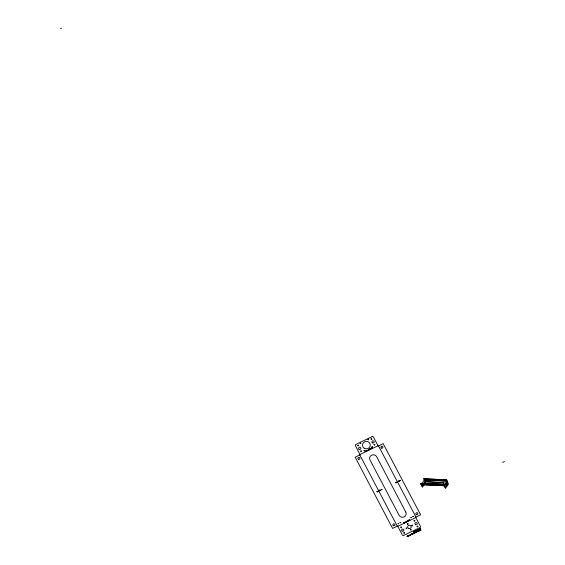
<?xml version="1.0" encoding="UTF-8"?>
<svg xmlns="http://www.w3.org/2000/svg" width="565" height="565" viewBox="0 0 565 565"><rect width="100%" height="100%" fill="white"/><g stroke="black" fill="none" stroke-linecap="round" stroke-linejoin="round"><path stroke-width="0.85" d="M424.767 482.058L425.876 481.698L443.659 482.574L444.097 482.948L443.582 483.689A2.112 2.013 -4.7 0 1 442.995 483.993L424.576 483.195L424.11 482.729L424.626 481.98A2.112 2.013 -4.7 0 1 425.212 481.677L444.069 482.785M424.633 482.143L424.569 482.326M407.619 521.184C408.474 519.842 409.131 521.001 407.845 520.534M421.864 483.414L424.244 480.073L447.092 481.161L446.47 479.855L423.736 478.725L424.259 479.939L447.07 480.985M414.406 531.425C413.396 532.343 415.791 531.036 414.124 531.566M445.778 484.544L446.625 483.725M411.525 534.292L411.426 534.716L411.525 534.306M421.893 484.269L421.356 483.958M425.071 479.629L424.463 479.381L425.014 479.72M442.557 484.975L442.925 485.314M446.244 480.695L445.7 480.384L446.173 480.794M422.323 485.603L422.274 484.954M424.188 484.791L422.514 487.016L420.487 483.449L443.292 484.48L444.019 485.702L421.172 484.643M424.386 482.404L424.188 482.99M425.254 483.237L425.106 481.846M420.487 483.449L443.292 484.48M423.672 478.823L446.47 479.855M421.144 484.636L443.808 485.695L447.014 481.203M447.282 481.387L444.132 485.78L445.587 488.174L448.518 483.972L447.099 481.232M410.684 534.935L410.783 534.547L410.691 534.963M414.696 532.986L414.83 532.611L414.703 533.014M447.473 482.877L447.501 483.576M446.498 485.928L446.972 485.151A2.062 1.963 -4.7 0 0 446.993 484.53L446.442 483.704M367.307 450.432C367.017 451.004 366.791 450.079 367.391 450.39M405.091 522.251C404.808 522.83 404.568 521.891 405.183 522.208M445.305 486.112L445.234 486.839M60.568 28.716L61.536 28.25M369.609 448.935C369.983 450.072 370.252 448.003 370.852 448.921C370.781 447.826 370.746 449.655 370.054 448.716M371.897 447.904L371.685 448.264L372.116 448.32M359.99 454.493L378.013 445.75M378.614 490.71L378.395 491.501L378.698 491.049M397.322 481.641L397.103 482.425L397.4 481.98M397.273 481.733L397.372 481.917M378.663 490.992L378.31 490.971L378.903 491.26M381.34 489.798C380.598 489.544 381.481 489.686 381.191 489.869M400.041 480.723L399.596 480.575L399.9 480.794M396.574 482.687L396.418 482.228M502.645 462.403L504.432 461.534M407.393 520.753L407.612 521.333L407.761 520.725L408.064 521.114L407.775 520.57M409.689 519.722C409.632 520.852 409.215 519.433 409.908 520.139M397.781 526.312L415.805 517.568M446.534 485.978L447.099 485.158A2.062 1.963 -4.7 0 0 447.12 484.537L446.59 483.76M443.963 485.596L445.481 488.104M446.18 480.695L445.75 480.342M424.958 479.643L424.562 479.395M446.244 485.985L445.75 485.166A2.062 1.963 -4.7 0 1 445.778 484.544M443.906 485.773L443.221 484.579M446.399 479.953L446.986 481.069M421.243 484.643L422.458 486.966M378.522 445.905L415.974 517.081M415.706 532.689C413.827 533.035 416.935 531.757 415.798 532.64M369.983 448.751L370.273 449.295L369.976 448.907M359.82 454.98L397.266 526.156M408.905 535.924L408.495 535.415L408.876 535.994M412.867 534.003L412.457 533.494L412.867 534.024M418.001 530.196L417.591 529.688L418.001 530.224M418.347 531.34L417.938 530.839L418.347 531.368M413.665 533.226L414.223 533.282L413.665 533.226M418.891 530.683L419.435 530.81L418.905 530.634M407.068 536.531L407.725 536.552L407.4 535.931L407.068 536.531M413.248 533.445C412.683 533.551 414.124 533.24 413.248 533.445M415.035 531.326C415.882 531.87 414.279 531.121 415.07 530.902L415.035 531.326M410.049 534.999C409.667 535.359 410.84 534.412 410.056 534.977M412.132 533.989C411.645 534.031 412.98 533.734 412.132 533.989M417.613 531.326C417.125 531.361 418.46 531.1 417.613 531.326M415.558 530.754C416.278 531.969 415.981 530.238 415.572 530.712M419.611 530.097C420.261 531.361 420.106 529.497 419.611 530.097M418.185 529.892C418.623 530.479 417.818 528.784 418.213 529.843M409.279 535.62L408.898 535.493L409.279 535.62M409.787 535.373L409.406 535.246L409.787 535.373M417.055 530.535L416.695 530.358L417.055 530.535M417.351 531.707L416.991 531.531L417.351 531.707M417.563 530.288L417.203 530.111L417.563 530.288M407.93 535.677L407.881 536.22C407.153 534.977 408.163 537.463 408.05 535.888L408.382 536.234L407.93 535.677M419.004 529.349C419.52 529.158 419.046 529.822 419.025 529.306M413.262 532.032C413.354 532.513 414.639 531.34 413.262 532.032M420.692 529.702L420.593 530.316L421.087 530.076L420.692 529.702M360.738 451.103C361.409 452.961 362.221 449.74 360.738 451.103M371.579 448.038C371.805 449.274 372.582 447.395 371.579 448.038M412.824 516.389L413.467 516.558L412.824 516.389M416.151 531.969C416.61 533.007 417.111 531.375 416.151 531.969M364.058 450.658C364.467 452.106 365.265 449.698 364.058 450.658M357.751 445.375C358.274 447.275 359.34 444.125 357.751 445.375M360.138 443.207C360.541 444.662 361.353 442.254 360.138 443.207M367.97 439.408C368.359 440.862 369.199 438.454 367.97 439.408M371.057 438.92C371.579 440.827 372.639 437.67 371.057 438.92M371.89 446.859C372.293 448.306 373.105 445.898 371.89 446.859M374.051 444.613C374.574 446.52 375.64 443.363 374.051 444.613M398.12 523.515L398.756 523.713L398.12 523.515M400.112 522.547L400.747 522.738L400.112 522.547M400.776 527.145C401.298 529.045 402.358 525.888 400.776 527.145M403.77 532.837C404.293 534.737 405.352 531.587 403.77 532.837M406.094 528.134C406.616 530.034 407.683 526.884 406.094 528.134M407.422 523.896C407.944 525.803 409.011 522.646 407.422 523.896M410.416 529.589C410.939 531.495 412.005 528.339 410.416 529.589M411.751 525.394C412.273 527.293 413.333 524.136 411.751 525.394M414.074 520.69C414.597 522.59 415.663 519.44 414.074 520.69M417.069 526.382C417.591 528.282 418.658 525.132 417.069 526.382M368.726 449.394L369.206 449.782L368.768 449.45M380.026 490.06L380.506 490.441L380.026 490.06M398.735 480.985L399.215 481.373L398.735 480.985M406.51 521.22L406.991 521.601L406.51 521.22M366.007 451.223L365.576 450.934L366.007 451.223M371.05 448.335L371.53 448.652L371.05 448.335M408.841 520.153L409.265 520.393L408.841 520.153M381.954 489.622C380.845 489.94 382.364 489.269 381.954 489.622M400.656 480.547C399.547 480.864 401.072 480.194 400.656 480.547M410.847 517.321L411.461 517.561L410.847 517.321M409.357 520.323L408.728 520.266L409.357 520.323M368.288 449.592L368.655 450.093L368.288 449.592M379.595 490.258L379.955 490.759L379.595 490.258M398.297 481.182L398.664 481.684L398.339 481.267M406.08 521.417L406.44 521.912L406.08 521.417M368.684 449.952L368.387 449.592L368.684 449.952M379.984 490.618L379.694 490.258L379.984 490.618M406.468 521.778L406.179 521.41L406.468 521.778M377.385 491.924L376.883 491.592L377.385 491.924M396.086 482.856L395.585 482.524L396.086 482.856M403.869 523.084L403.368 522.752L403.869 523.084M418.404 530.584L418.933 531.121L418.404 530.584M372.151 436.59L355.788 444.528A0.932 0.89 -4.7 0 0 355.378 445.721L360.159 454.818L355.173 457.233L392.618 528.409L397.605 525.987L402.393 535.083A0.932 0.89 -4.7 0 0 403.636 535.472L420 527.533A0.932 0.89 -4.7 0 0 420.416 526.333L415.635 517.243L420.621 514.828L383.169 443.652L378.183 446.068L373.401 436.978A0.932 0.89 -4.7 0 0 372.151 436.59M366.318 450.531L366.629 451.061L366.318 450.531M377.625 491.19L377.936 491.727L377.625 491.19M404.109 522.35L404.42 522.879L404.109 522.35M416.391 530.253L416.596 530.938L416.391 530.253M419.385 528.805L419.59 529.483L419.385 528.805M419.64 528.678L419.844 529.363L419.64 528.678M419.972 528.522L420.099 529.236L420.353 528.501C421.2 529.892 419.979 527.357 420.311 528.889L419.972 528.522M411.716 533.84L411.92 534.518L411.716 533.84M405.783 512.095L376.657 456.739A3.722 3.552 -4.7 0 0 371.671 455.185A3.722 3.552 -4.7 0 0 370.004 459.966L399.137 515.322A3.722 3.552 -4.7 0 0 404.123 516.869A3.722 3.552 -4.7 0 0 405.783 512.095M372.406 442.84A1.151 1.102 -4.7 0 0 374.185 441.978A1.151 1.102 -4.7 0 0 372.519 440.94A1.151 1.102 -4.7 0 0 372.406 442.84M359.1 449.295A1.151 1.102 -4.7 0 0 360.887 448.433A1.151 1.102 -4.7 0 0 359.22 447.395A1.151 1.102 -4.7 0 0 359.1 449.295M402.118 531.065A1.151 1.102 -4.7 0 0 403.904 530.196A1.151 1.102 -4.7 0 0 402.238 529.158A1.151 1.102 -4.7 0 0 402.118 531.065M364.234 448.271A3.906 3.729 -4.7 0 0 370.287 445.34A3.906 3.729 -4.7 0 0 364.637 441.823A3.906 3.729 -4.7 0 0 364.234 448.271M408.431 528.324A1.766 1.688 -4.7 0 0 411.172 526.997A1.766 1.688 -4.7 0 0 408.615 525.408A1.766 1.688 -4.7 0 0 408.431 528.324M358.351 459.218A1.024 0.975 -4.7 0 0 359.94 458.448A1.024 0.975 -4.7 0 0 358.457 457.523A1.024 0.975 -4.7 0 0 358.351 459.218M381.361 448.052A1.024 0.975 -4.7 0 0 382.943 447.282A1.024 0.975 -4.7 0 0 381.467 446.364A1.024 0.975 -4.7 0 0 381.361 448.052M416.313 514.482A1.024 0.975 -4.7 0 0 417.895 513.712A1.024 0.975 -4.7 0 0 416.419 512.794A1.024 0.975 -4.7 0 0 416.313 514.482M393.304 525.648A1.024 0.975 -4.7 0 0 394.886 524.878A1.024 0.975 -4.7 0 0 393.409 523.953A1.024 0.975 -4.7 0 0 393.304 525.648M415.423 524.61A1.151 1.102 -4.7 0 0 417.21 523.741A1.151 1.102 -4.7 0 0 415.543 522.703A1.151 1.102 -4.7 0 0 415.423 524.61"/></g></svg>
